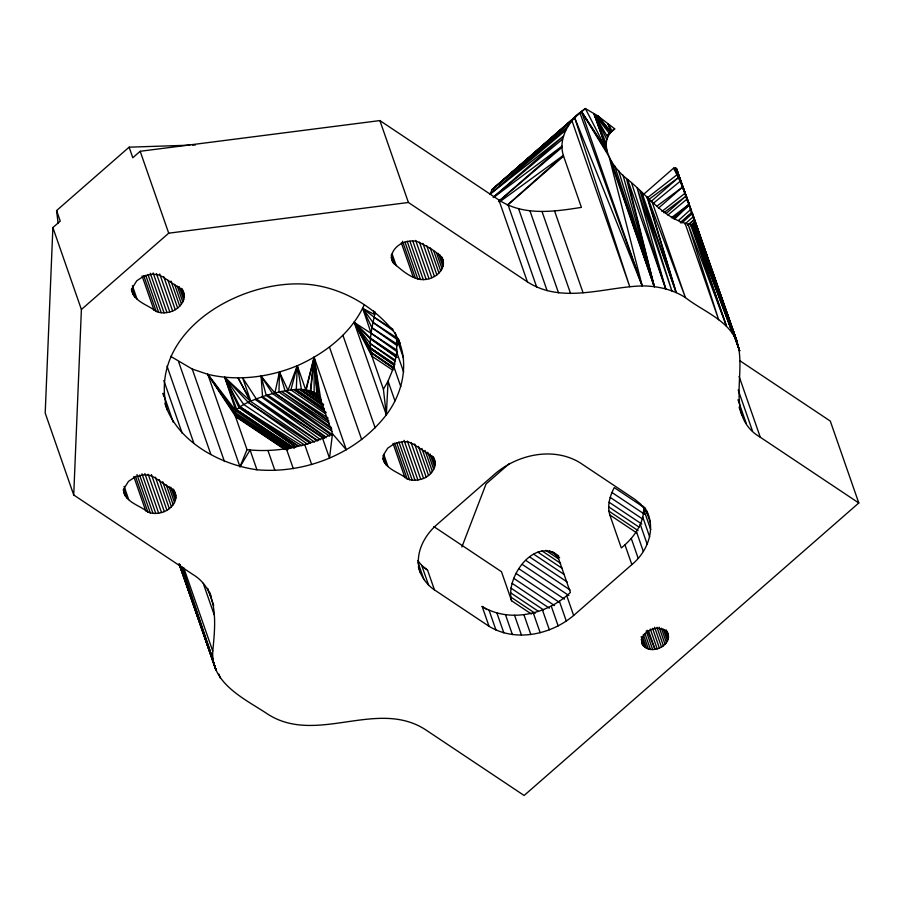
<?xml version="1.0" encoding="UTF-8"?>
<svg xmlns="http://www.w3.org/2000/svg" width="904" height="904" viewBox="0 0 904 904"><rect width="100%" height="100%" fill="white"/><g stroke="black" fill="none" stroke-linecap="round" stroke-linejoin="round"><path stroke-width="1.36" d="M189.727 145.171L129.114 147.171L56.579 210.564L60.263 221.13L52.873 227.582L45.2 413.083L73.721 494.985L192.71 574.379C219.491 590.312 215.254 624.992 212.768 651.185C210.745 683.684 245.142 699.052 267.584 714.024C316.231 745.63 376.957 698.137 425.603 729.754L524.117 795.475L858.8 502.974L830.279 421.061L739.969 360.809M73.721 494.985L81.394 309.496L52.873 227.582M364.357 304.58C351.543 333.045 325.304 353.294 297.303 365.713L296.297 389.432L324.016 408.337M164.844 403.263C176.777 441.355 219.536 464.486 256.951 469.786C305.484 473.99 356.357 453.684 386.336 414.834L383.409 389.251L371.906 356.221C367.747 341.622 372.403 326.355 375.228 311.959M167.138 409.862C146.504 331.316 242.679 276.918 310.467 284.602C343.034 288.399 373.917 306.512 394.133 332.084C410.721 357.735 404.054 391.59 386.336 414.834L388.076 381.16L393.895 366.798L396.766 352.345L396.596 338.186L395.308 332.796M129.114 147.171L132.798 157.737L140.176 151.284L379.883 120.582L498.872 199.965C523.348 216.192 554.152 211.694 581.408 207.378L563.576 156.177C557.282 137.419 570.345 118.752 585.363 108.525L597.939 115.961L614.709 128.876L608.336 134.436M531.428 614.019L511.585 600.776C505.02 577.848 534.196 536.456 558.672 555.937M643.603 506.229C644.823 523.043 633.76 537.846 621.308 547.96L609.804 514.941C606.991 505.709 609.963 495.867 614.257 487.595L644.608 507.845M418.315 566.718C420.801 576.063 426.338 584.515 434.451 589.883L489.041 626.302C515.472 642.416 550.954 634.744 573.644 615.466L631.851 564.604C647.456 551.858 656.146 529.303 646.552 510.41M682 222.926L692.362 213.367L694.86 221.921L694.69 224.316L693.843 225.017C665.457 221.864 647.671 194.902 626.438 178.495C612.765 167.748 595.713 142.549 614.709 128.876M667.988 634.066C661.57 621.805 637.41 631.207 642.518 644.631C650.371 656.428 674.418 645.094 667.062 631.421M131.464 289.834C133.882 301.687 147.94 304.738 156.189 311.473C160.505 313.259 165.375 313.168 169.816 311.936C179.467 309.756 188.168 298.885 182.28 289.223M123.622 491.765C126.571 502.748 140.086 505.494 147.894 512.082C152.2 513.867 157.07 513.777 161.522 512.545C170.494 510.41 179.467 500.567 174.449 491.154M442.892 259.99C437.4 250.95 426.315 246.069 417.106 241.481C412.45 240.374 407.523 241.018 403.127 242.826C395.715 245.628 388.313 254.6 393.025 262.533C403.139 271.539 417.173 284.466 431.829 277.743C439.683 274.839 446.486 265.629 441.966 257.346M382.844 458.554C385.793 469.549 399.308 472.295 407.116 478.871C411.422 480.657 416.292 480.578 420.744 479.346C430.394 477.165 439.095 466.294 433.208 456.633M285.415 449.582L235.322 415.998L207.784 374.324C237.594 381.431 269.177 377.307 297.303 365.713L290.896 389.884C276.149 391.907 261.764 396.302 248.148 402.269C242.882 404.947 233.288 409.026 235.503 416.586L247.007 449.616L239.989 466.803L207.784 374.324L192.247 369.047L170.596 356.312M325.598 413.783L290.896 389.884C301.405 388.539 316.513 388.946 320.976 400.732L332.48 433.762L346.334 449.796L314.129 357.317L305.721 389.884L297.303 365.713L288.003 390.325L279.46 372.052L274.884 393.048L332.005 434.428M461.887 546.954L486.081 483.922L509.46 463.492M858.8 502.974L760.287 437.242C724.646 416.247 747.066 373.408 737.11 341.859C727.867 319.733 703.029 311.394 685.413 297.597C672.599 289.359 657.31 285.992 642.213 285.901L579.871 112.695L492.171 189.546L489.787 194.405L563.667 135.962L493.268 197.242M383.409 389.251L388.076 381.16L394.969 400.969M239.989 466.803L250.058 449.966C278.375 452.486 307.111 446.429 332.48 433.762L329.508 458.192L322.604 438.372M674.282 219.378L689.379 204.779L673.491 218.531M680.802 222.926L692.035 212.406L680.237 222.508M678.373 220.587L690.938 209.253L676.486 168.912L678.463 177.546L650.97 201.592M609.533 133.622L607.431 135.498L609.533 133.622L593.939 113.599L606.516 149.013M688.057 225.175L694.328 219.593L687.831 225.017M690.645 225.672L694.86 221.921L737.11 341.859L694.69 224.316L732.692 333.519L691.684 225.096L726.488 326.107L688.136 224.429L718.669 319.779L685.187 223.616M507.404 205.061L563.316 155.398L500.172 201.49M503.551 179.998L499.336 183.693L502.545 180.902M506.703 177.218L547.756 141.114M549.869 139.261L581.441 111.497L606.731 150.041L585.363 108.525L580.052 113.169M691.786 225.785L694.95 223.005L737.11 341.859L692.362 213.367M609.906 132.685L612.008 130.831L607.917 123.645L611.036 131.927L607.85 134.707M684.938 224.011L693.424 216.576M81.394 309.496L168.709 233.187L408.405 202.485L527.394 281.867C562.186 304.365 604.539 286.986 642.213 285.901L609.239 157.251L654.293 286.602L627.636 179.591L665.694 288.828L637.173 188.168L671.921 291.031L639.851 190.518L676.158 292.523L647.705 197.524L685.413 297.597L651.931 201.434M496.172 186.473L492.171 189.546L581.441 111.497L607.138 152.019M506.794 177.195L533.337 153.996M535.462 152.143L539.711 148.425M542.897 145.646L575.803 116.876M507.46 205.219L563.576 156.177M642.8 195.049L673.582 168.155L675.909 168.099L677.039 169.692L679.661 180.032M658.44 208.18L682.678 186.992L676.486 168.912L680.215 181.241L687.255 198.88L667.875 215.039M666.18 213.457L686.17 195.965L663.807 212.745M673.31 218.033L689.164 204.18L676.486 168.912L685.13 193.173L661.897 211.468M489.041 626.302L482.148 606.494C510.082 623.444 547.632 614.065 570.379 592.47L558.875 559.452L555.169 553.598L552.468 551.722M565.701 130.266L489.787 194.405L568.616 125.859L492.171 189.546L574.661 117.712L642.213 285.901L581.441 111.497L608.539 155.737M498.488 201.513L561.96 146.143L493.55 197.535M673.412 218.305L689.277 204.507M492.171 189.546L571.972 120.774L629.76 286.737L574.661 117.712M690.599 225.582L694.86 221.921M498.601 201.558L561.847 147.476M493.381 197.264L562.537 139.137M652.993 203.581L680.215 181.241L673.582 168.155M647.072 198.044L677.107 174.675L674.892 168.121L678.011 176.596L675.909 168.099L678.463 177.546L649.151 199.219M671.378 217.717L689.164 204.18L678.847 176.427L688.136 203.061M656.711 206.27L682.678 186.992M192.541 145.069L195.366 144.979M247.007 449.616L250.058 449.966L256.951 469.786M397.319 351.882L371.103 333.192L362.764 308.49L374.64 314.592L373.51 310.761M310.931 442.282L250.453 401.24L224.757 377.307L240.035 406.834L301.823 445.762M386.336 414.834L354.142 322.355L396.89 350.063M397.251 345.78L371.951 327.779L362.764 308.49L374.064 317.191L392.969 329.282M362.764 308.49L372.968 322.412L397.816 338.446M371.951 327.779L397.816 344.593M328.141 418.123L285.935 390.63L328.627 420.597M290.568 448.497L235.989 411.026L224.757 377.307L248.148 402.269L310.343 443.22M392.89 370.222L371.906 356.221L354.142 322.355L370.527 338.345L396.325 355.34M393.929 368.403L370.922 352.323L354.142 322.355L370.256 343.644L394.958 359.939M288.139 449.186L235.096 414.224L207.784 374.324L235.989 411.026M329.61 436.123L267.674 395.059L325.609 436.79M304.365 444.847L243.718 404.506L224.757 377.307L236.837 409.783L294.263 448.248M611.94 492.477L644.62 514.274M610.2 497.392L642.891 519.201M609.104 502.228L641.784 524.037M396.867 357.588L370.482 338.91L354.142 322.355L370.369 347.848L394.946 364.244M608.663 506.85L639.015 527.088M370.922 352.323L394.246 367.894M608.9 511.122L638.077 530.591M609.804 514.941L636.653 532.851M320.208 397.828L309.654 390.799L320.084 397.963M549.304 550.615L558.638 556.853M557.327 556.197L559.655 557.757M321.44 400.743L305.043 389.816L321.191 401.071M545.745 550.321L558.593 558.887M323.304 405.06L299.846 389.432L322.931 405.715M541.903 550.841L560.582 563.294M324.446 409.817L294.139 389.613L326.231 412.495M537.88 552.152L562.401 568.503M533.789 554.231L564.141 574.481M329.248 423.287L281.539 391.488L331.474 427.558M529.733 557.011L567.091 581.927M332.118 431.208L274.884 393.048L261.087 376.154L262.544 396.675L324.22 438.361M525.834 560.423L570.187 590.018M522.184 564.378L568.876 595.521M323.722 438.542L261.505 397.037L320.536 439.717M518.885 568.752L564.412 599.126M317.338 440.869L255.131 399.365L314.468 442.079M516.037 573.441L559.237 602.256M513.721 578.311L554.57 605.567M433.807 526.58L501.471 571.712L511.585 600.776M511.98 583.238L549.338 608.155M298.241 446.203L239.662 407.128L295.902 446.7M510.884 588.075L543.564 609.872M292.986 447.604L236.667 410.032L290.986 447.898M510.444 592.685L538.456 611.375M510.681 596.968L535.191 613.319M235.503 416.586L284.771 449.457M424.032 567.723L427.547 570.074L434.451 589.883M482.148 606.494L486.815 609.612M320.796 397.975L310.309 390.957L314.129 357.317L320.976 400.732M320.027 397.331L310.75 391.116L314.129 357.317L319.304 397.432M321.406 400.178L306.173 389.94L314.129 357.317L317.383 395.082M240.035 406.834L298.444 446.045M288.997 448.689L235.311 412.642L207.784 374.324M318.264 395.579L313.598 392.415L319.18 396.178L314.151 392.675L314.129 357.317L316.852 394.63M323.621 404.45L301.416 389.432L297.303 365.713M317.925 440.643L256.284 398.89L242.679 377.928L250.758 401.116L238.001 377.77L250.453 401.24M235.096 414.495L287.596 450.034M370.968 352.696L393.974 368.685M328.796 421.162L285.054 390.765L279.46 372.052L278.974 392.008L331.858 429.084M295.518 447.005L238.995 407.636L224.757 377.307M394.494 365.555L370.425 348.729L354.142 322.355M374.064 317.191L393.545 330.841M331.452 435.095L272.59 393.624L261.087 376.154L266.251 395.477L326.05 437.807M372.968 322.412L397.161 339.52M370.38 348.142L394.449 365.114M248.148 402.269L307.801 444.395M370.256 343.644L395.443 361.476M370.369 347.848L394.449 364.888M370.527 338.345L396.901 357.159M417.806 560.683L421.682 565.328L427.547 570.074M606.245 147.657L593.939 113.599L610.686 132.323L597.939 115.961L611.036 131.927M606.132 143.386L593.939 113.599L607.635 137.035M648.383 515.687L645.072 509.438L640.427 503.878L634.551 499.132L579.961 462.712C553.542 446.599 518.06 454.271 495.369 473.549L437.163 524.41C423.524 536.072 413.704 555.508 420.62 573.328M593.939 113.599L606.821 139.374M434.587 460.588L430.44 455.458L413.377 444.079L408.811 442.09L403.353 441.525L394.822 443.435L387.692 448.181L383.68 454.622L383.759 461.198M183.67 293.19L179.512 288.06L162.46 276.669L157.884 274.692L152.437 274.127L143.905 276.036L136.775 280.782L132.764 287.212L132.843 293.8M175.365 493.799L171.218 488.657L154.155 477.278L149.589 475.301L144.131 474.736L135.6 476.645L128.47 481.391L124.458 487.821L124.537 494.398M647.207 630.235L655.038 649.309L648.541 630.834M692.667 225.198L732.692 333.519L693.843 225.017M678.847 176.427L690.938 209.253L739.641 350.899L734.308 336.322M718.917 292.444L722.206 301.744M729.743 322.999L739.641 350.899L724.33 306.953M690.712 225.006L726.488 326.107M179.173 563.983L213.355 660.711L182.156 566.944M693.481 216.768L737.11 341.859M689.989 208.395L701.594 241.684M703.911 248.351L722.477 301.62M739.122 376.471L760.287 437.242M738.195 389.963L752.456 430.925M737.98 399.715L746.263 423.501M739.088 407.241L741.845 415.162M554.514 210.813L583.046 292.726M542.072 211.649L570.593 293.563M645.23 507.946L650.292 522.478M643.817 509.811L650.722 529.62M642.789 517.144L649.682 536.953M640.303 524.489L647.207 544.298M529.993 210.948L558.525 292.862M636.439 531.654L643.332 551.474M667.062 631.749L668.44 635.715M666.237 629.907L667.163 632.551M666.214 630.856L668.519 637.456M518.591 208.722L547.112 290.636M664.982 629.998L668.203 639.241M663.366 629.139L667.514 641.026M631.274 538.479L638.179 558.299M661.4 628.212L666.463 642.744M659.106 627.184L665.084 644.36M656.971 627.319L663.412 645.818M508.127 205.027L536.648 286.941M654.609 627.252L661.513 647.072M624.946 544.784L631.851 564.604M652.519 628.28L659.423 648.1M650.304 629.037L657.197 648.857M498.872 199.965L527.394 281.867M646.213 631.026L652.654 649.513M644.925 633.534L650.451 649.388M643.32 634.438L648.371 648.97M642.36 636.371L646.496 648.258M641.185 636.71L644.868 647.275M641.23 639.456L643.524 646.055M641.603 641.987L642.518 644.631M566.74 595.657L573.644 615.466M441.547 256.804L443.389 262.092M440.191 255.052L443.412 264.307M438.361 253.357L442.971 266.567M559.406 601.284L566.311 621.104M436.53 252.95L442.056 268.804M433.807 251.154L440.711 270.974M430.214 247.899L438.96 272.997M426.733 245.775L436.858 274.839M551.248 606.109L558.152 625.93M422.959 243.402L434.462 276.432M379.883 120.582L408.405 202.485M419.411 242.08L431.829 277.743M415.693 240.419L429.038 278.737M542.457 609.997L549.361 629.817M412.823 241.063L426.168 279.381M409.953 241.345L423.298 279.652M407.15 241.244L420.496 279.562M404.958 242.102L417.84 279.087M533.258 612.867L540.163 632.676M402.529 241.278L415.411 278.262M401.308 242.758L413.275 277.11M523.879 614.63L530.784 634.45M392.076 253.832L396.212 265.731M391.195 255.018L394.415 264.262M391.183 257.256L393.025 262.533M514.545 615.262L521.45 635.083M505.494 614.731L512.387 634.551M496.929 613.07L503.833 632.879M396.596 338.186L403.489 358.007M489.087 610.29L495.991 630.111M396.766 352.345L403.67 372.166M433.253 457.413L435.084 462.701M431.897 455.661L435.118 464.916M430.067 453.955L434.666 467.165M427.773 452.237L433.762 469.413M425.049 450.441L432.406 471.583M393.895 366.798L400.8 386.618M421.919 448.508L430.654 473.606M418.439 446.384L428.552 475.447M414.653 444.011L426.157 477.041M411.105 442.677L423.524 478.352M407.399 441.028L420.744 479.346M404.065 440.35L417.874 479.99M401.647 441.954L414.992 480.261M398.856 441.853L412.19 480.16M396.664 442.711L409.546 479.696M394.686 443.209L407.116 478.871M393.014 443.367L404.969 477.719M342.944 335.339L375.149 427.818M383.771 454.441L387.918 466.328M421.682 565.328L428.586 585.137M382.9 455.616L386.121 464.871M382.889 457.853L384.731 463.142M417.953 562.401L423.931 579.577M329.485 347.102L361.69 439.581M304.761 444.711L311.665 464.52M286.387 448.813L293.291 468.634M267.979 450.587L274.884 470.408M140.176 151.284L168.709 233.187M181.783 288.602L184.167 295.292M180.969 288.263L184.19 297.506M179.139 286.557L183.749 299.766M177.308 286.15L182.834 302.004M174.585 284.353L181.489 304.173M170.992 281.099L179.738 306.207M167.974 280.296L177.636 308.038M163.737 276.613L175.229 309.643M159.725 273.957L172.607 310.953M192.247 369.047L224.452 461.526M156.471 273.63L169.816 311.936M153.149 272.952L166.946 312.581M150.267 273.223L164.076 312.852M178.551 361.623L210.756 454.102M147.928 274.443L161.274 312.761M145.736 275.302L158.618 312.298M143.77 275.799L156.189 311.473M142.086 275.957L154.053 310.309M167.014 366.097L193.693 442.723M132.391 285.72L136.99 298.93M131.973 288.218L135.193 297.461M163.827 380.516L182.224 433.355M131.419 289.043L133.803 295.744M163.172 393.24L173.297 422.304M163.014 393.737L163.929 396.381M209.773 592.493L211.152 596.459M173.568 489.301L175.862 495.9M207.705 588.323L213.683 605.499M172.675 488.872L175.896 498.115M170.845 487.166L175.444 500.375M203.23 583.317L214.271 615.025M169.014 486.759L174.54 502.613M166.291 484.962L173.184 504.782M162.697 481.708L171.432 506.805M159.217 479.583L169.33 508.647M155.431 477.222L166.935 510.24M151.42 474.566L164.302 511.551M183.648 567.542L212.768 651.185M218.915 674.101L220.305 678.09M179.975 564.808L213.355 660.711L181.116 566.492M148.177 474.238L161.522 512.545M179.681 565.305L215.886 669.762L198.202 616.675M179.026 563.915L215.886 669.762L191.603 597.951M144.843 473.549L158.652 513.189M141.973 473.832L155.77 513.461M139.623 475.052L152.968 513.37M136.979 474.589L150.324 512.896M135.464 476.408L147.894 512.082M133.792 476.566L145.747 510.918M124.085 486.329L128.696 499.539M123.678 488.827L126.899 498.07M123.204 489.742L125.498 496.341M641.761 192.202L676.158 292.523L646.948 196.835M179.851 564.943L215.886 669.762L191.422 598.03M611.296 161.036L654.293 286.602L626.438 178.495M180.099 564.831L190.518 595.374M184.405 576.673L186.653 583.317M614.63 165.816L654.293 286.602L623.003 175.161M631.704 183.32L665.694 288.828M618.517 170.46L654.293 286.602M56.579 210.564L58.093 223.118M399.828 343.215L398.461 339.328L399.828 343.192"/></g></svg>
